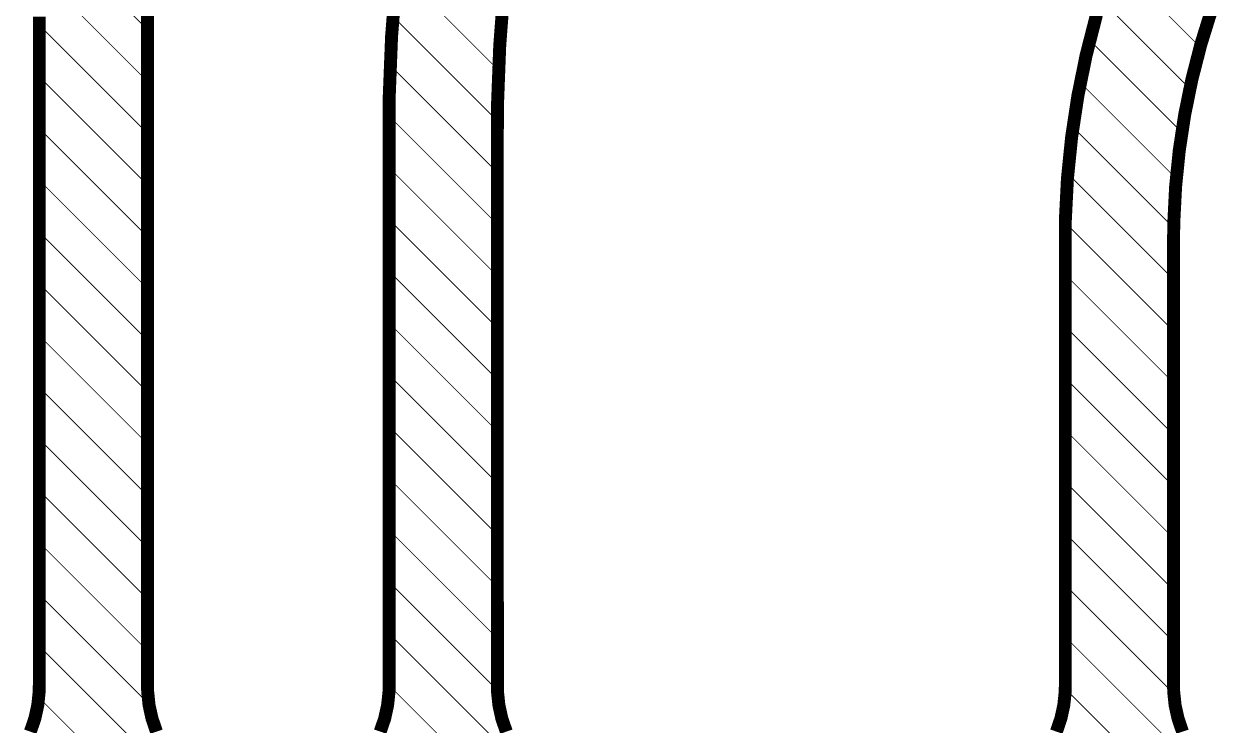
# Model space of a CAD drawing. Header units: inches. Extents: x -4.2 to 12.6, y -6.1 to 3.
# Drawn here: x 6.769 to 8.153, y -2.206 to -1.393 of the extents above; entities that cross this region are included whole.
import ezdxf

# ---------------------------------------------------------------- set-up
doc = ezdxf.new("R2010")
doc.units = ezdxf.units.IN
doc.header["$MEASUREMENT"] = 0
doc.layers.add('Dimension', color=6, linetype='Continuous')

msp = doc.modelspace()

# ---------------------------------------------------------------- linework, layer by layer
at = {"layer": 'Dimension'}
for points, const_width in [([(6.7894121, -1.2768908), (6.9122406, -1.3997193)], 0.001), ([(7.1951402, -1.4075422), (7.2008014, -1.3352656)], 0.015), ([(7.2014578, -1.3289365), (7.3194693, -1.446948)], 0.001), ([(8.0323552, -1.3198339), (8.1325939, -1.4200726)], 0.001), ([(6.7872894, -1.3347681), (6.9122413, -1.45972)], 0.001), ([(7.3205531, -1.4176401), (7.3255034, -1.35255)], 0.015), ([(8.0174714, -1.3649501), (8.1207815, -1.4682602)], 0.001), ([(8.1333101, -1.4165141), (8.1457714, -1.3764038)], 0.015), ([(6.7868085, -2.1587744), (6.7868101, -1.3845283)], 0.015), ([(6.9122404, -1.3834758), (6.9122495, -2.1587733)], 0.015), ([(7.196895, -1.3843737), (7.3178702, -1.5053489)], 0.001), ([(8.0003399, -1.4290284), (8.0123406, -1.3822301)], 0.015), ([(6.7868101, -1.3942888), (6.912242, -1.5197207)], 0.001), ([(7.1923218, -1.4799853), (7.1951402, -1.4075422)], 0.015), ([(7.3180762, -1.4828711), (7.3205531, -1.4176401)], 0.015), ([(8.0045125, -1.4119912), (8.1114875, -1.5189662)], 0.001), ([(8.1228773, -1.4571993), (8.1333101, -1.4165141)], 0.015), ([(7.9907026, -1.47637), (8.0003399, -1.4290284)], 0.015), ([(7.193798, -1.4412767), (7.3177672, -1.5652459)], 0.001), ([(8.1144992, -1.4983566), (8.1228773, -1.4571993)], 0.015), ([(6.78681, -1.4542887), (6.9122427, -1.5797214)], 0.001), ([(7.9936495, -1.4611282), (8.1049907, -1.5724694)], 0.001), ([(7.1923218, -1.4799853), (7.192336, -1.5162343)], 0.015), ([(7.3177665, -1.5155101), (7.3180762, -1.4828711)], 0.015), ([(7.983453, -1.5241356), (7.9907026, -1.47637)], 0.015), ([(8.1081969, -1.5398825), (8.1144992, -1.4983566)], 0.015), ([(7.1923358, -2.1587775), (7.1923361, -1.5162342)], 0.015), ([(7.192336, -1.5162343), (7.1923361, -1.5162342)], 0.015), ([(7.1923293, -1.499808), (7.317768, -1.6252467)], 0.001), ([(7.3177665, -1.5155101), (7.3177755, -2.1587483)], 0.015), ([(6.7868098, -1.5142885), (6.9122434, -1.6397221)], 0.001), ([(7.9786095, -1.5722047), (7.983453, -1.5241356)], 0.015), ([(7.9850921, -1.5125708), (8.1018162, -1.6292949)], 0.001), ([(8.1039863, -1.5816724), (8.1081969, -1.5398825)], 0.015), ([(7.1923361, -1.5598148), (7.3177689, -1.6852476)], 0.001), ([(6.7868097, -1.5742884), (6.9122441, -1.6997228)], 0.001), ([(7.976184, -1.6204564), (7.9786095, -1.5722047)], 0.015), ([(7.9790993, -1.566578), (8.1016149, -1.6890936)], 0.001), ([(8.1018779, -1.6236209), (8.1039863, -1.5816724)], 0.015), ([(7.1923361, -1.6198148), (7.3177697, -1.7452484)], 0.001), ([(7.9761835, -1.6446127), (7.976184, -1.6204564)], 0.015), ([(8.1016141, -1.6446216), (8.1018779, -1.6236209)], 0.015), ([(7.9761839, -1.6236626), (8.1016159, -1.7490946)], 0.001), ([(6.7868096, -1.6342883), (6.9122448, -1.7597235)], 0.001), ([(7.9761835, -2.1587775), (7.9761835, -1.6446127)], 0.015), ([(8.1016141, -1.6446216), (8.1016231, -2.1587733)], 0.015), ([(7.192336, -1.6798147), (7.3177706, -1.8052493)], 0.001), ([(7.9761835, -1.6836622), (8.101617, -1.8090957)], 0.001), ([(6.7868095, -1.6942882), (6.9122455, -1.8197242)], 0.001), ([(7.192336, -1.7398147), (7.3177714, -1.8652501)], 0.001), ([(7.9761835, -1.7436622), (8.101618, -1.8690967)], 0.001), ([(6.7868093, -1.754288), (6.9122462, -1.8797249)], 0.001), ([(7.192336, -1.7998147), (7.3177722, -1.9252509)], 0.001), ([(7.9761835, -1.8036622), (8.1016191, -1.9290978)], 0.001), ([(6.7868092, -1.8142879), (6.9122469, -1.9397256)], 0.001), ([(7.1923359, -1.8598146), (7.3177731, -1.9852518)], 0.001), ([(7.9761835, -1.8636622), (8.1016201, -1.9890988)], 0.001), ([(6.7868091, -1.8742878), (6.9122476, -1.9997263)], 0.001), ([(7.1923359, -1.9198146), (7.3177739, -2.0452526)], 0.001), ([(7.9761835, -1.9236622), (8.1016212, -2.0490999)], 0.001), ([(6.786809, -1.9342877), (6.9122483, -2.059727)], 0.001), ([(7.1923359, -1.9798146), (7.3177748, -2.1052535)], 0.001), ([(7.9761835, -1.9836622), (8.1016222, -2.1091009)], 0.001), ([(6.7868088, -1.9942875), (6.9122491, -2.1197278)], 0.001), ([(7.1923359, -2.0398146), (7.3179016, -2.1653803)], 0.001), ([(7.9761835, -2.0436622), (8.102133, -2.1696117)], 0.001), ([(6.7868087, -2.0542874), (6.9139798, -2.1814585)], 0.001), ([(7.1923358, -2.0998145), (7.3137253, -2.221204)], 0.001), ([(7.9761835, -2.1036622), (8.0937244, -2.2212031)], 0.001), ([(6.7868086, -2.1142873), (6.8937292, -2.2212079)], 0.001), ([(6.7850333, -2.1826511), (6.7866707, -2.1667627)], 0.015), ([(6.7866707, -2.1667627), (6.7868085, -2.1587744)], 0.015), ([(6.9122494, -2.1587734), (6.9122495, -2.1587733)], 0.015), ([(6.9122494, -2.1587734), (6.912387, -2.1667618)], 0.015), ([(6.912387, -2.1667618), (6.9140237, -2.1826503)], 0.015), ([(7.1905656, -2.1826191), (7.1921984, -2.166754)], 0.015), ([(7.1921984, -2.166754), (7.1923358, -2.1587775)], 0.015), ([(7.1923053, -2.159784), (7.2537118, -2.2211905)], 0.001), ([(7.3177755, -2.1587483), (7.3179117, -2.1667399)], 0.015), ([(7.3179117, -2.1667399), (7.3195469, -2.182635)], 0.015), ([(7.9744132, -2.1826191), (7.976046, -2.166754)], 0.015), ([(7.976046, -2.166754), (7.9761835, -2.1587775)], 0.015), ([(8.1016231, -2.1587734), (8.1016231, -2.1587733)], 0.015), ([(8.1016231, -2.1587734), (8.1017606, -2.1667618)], 0.015), ([(8.1017606, -2.1667618), (8.1033973, -2.1826504)], 0.015), ([(6.7859091, -2.1733878), (6.8337292, -2.2212079)], 0.001), ([(7.9760878, -2.1635665), (8.0337109, -2.2211896)], 0.001), ([(6.7816004, -2.1982504), (6.7850333, -2.1826511)], 0.015), ([(6.9140237, -2.1826503), (6.9174559, -2.1982499)], 0.015), ([(7.1871426, -2.1981964), (7.1905656, -2.1826191)], 0.015), ([(7.3195469, -2.182635), (7.3229791, -2.1982409)], 0.015), ([(7.9709902, -2.1981964), (7.9744132, -2.1826191)], 0.015), ([(8.1033973, -2.1826504), (8.1068296, -2.19825)], 0.015), ([(6.7764166, -2.2133583), (6.7816004, -2.1982504)], 0.015), ([(6.9174559, -2.1982499), (6.9226391, -2.2133581)], 0.015), ([(7.1819736, -2.2132844), (7.1871426, -2.1981964)], 0.015), ([(7.3229791, -2.1982409), (7.3281637, -2.2133554)], 0.015), ([(7.9658212, -2.2132844), (7.9709902, -2.1981964)], 0.015), ([(8.1068296, -2.19825), (8.1120127, -2.2133583)], 0.015)]:
    msp.add_lwpolyline(points, dxfattribs=dict(at, const_width=const_width))
for points, const_width in [([(6.7865601, -1.3942888, 1), (6.7870601, -1.3942888, 1)], 0.0005), ([(6.9119906, -1.3997193, 1), (6.9124906, -1.3997193, 1)], 0.0005), ([(7.1913902, -1.4075422, 1), (7.1988902, -1.4075422, 1)], 0.0075), ([(7.1913902, -1.4075422, 1), (7.1988902, -1.4075422, 1)], 0.0075), ([(7.3168031, -1.4176401, 1), (7.3243031, -1.4176401, 1)], 0.0075), ([(7.3168031, -1.4176401, 1), (7.3243031, -1.4176401, 1)], 0.0075), ([(8.0042625, -1.4119912, 1), (8.0047625, -1.4119912, 1)], 0.0005), ([(8.1295601, -1.4165141, 1), (8.1370601, -1.4165141, 1)], 0.0075), ([(8.1295601, -1.4165141, 1), (8.1370601, -1.4165141, 1)], 0.0075), ([(7.9965899, -1.4290284, 1), (8.0040899, -1.4290284, 1)], 0.0075), ([(7.9965899, -1.4290284, 1), (8.0040899, -1.4290284, 1)], 0.0075), ([(8.1323439, -1.4200726, 1), (8.1328439, -1.4200726, 1)], 0.0005), ([(7.193548, -1.4412767, 1), (7.194048, -1.4412767, 1)], 0.0005), ([(7.3192193, -1.446948, 1), (7.3197193, -1.446948, 1)], 0.0005), ([(8.1191273, -1.4571993, 1), (8.1266273, -1.4571993, 1)], 0.0075), ([(8.1191273, -1.4571993, 1), (8.1266273, -1.4571993, 1)], 0.0075), ([(6.78656, -1.4542887, 1), (6.78706, -1.4542887, 1)], 0.0005), ([(6.9119913, -1.45972, 1), (6.9124913, -1.45972, 1)], 0.0005), ([(7.9933995, -1.4611282, 1), (7.9938995, -1.4611282, 1)], 0.0005), ([(7.1885718, -1.4799853, 1), (7.1960718, -1.4799853, 1)], 0.0075), ([(7.1885718, -1.4799853, 1), (7.1960718, -1.4799853, 1)], 0.0075), ([(7.3143262, -1.4828711, 1), (7.3218262, -1.4828711, 1)], 0.0075), ([(7.3143262, -1.4828711, 1), (7.3218262, -1.4828711, 1)], 0.0075), ([(7.9869526, -1.47637, 1), (7.9944526, -1.47637, 1)], 0.0075), ([(7.9869526, -1.47637, 1), (7.9944526, -1.47637, 1)], 0.0075), ([(8.1205315, -1.4682602, 1), (8.1210315, -1.4682602, 1)], 0.0005), ([(8.1107492, -1.4983566, 1), (8.1182492, -1.4983566, 1)], 0.0075), ([(8.1107492, -1.4983566, 1), (8.1182492, -1.4983566, 1)], 0.0075), ([(7.188586, -1.5162343, 1), (7.196086, -1.5162343, 1)], 0.0075), ([(7.188586, -1.5162343, 1), (7.196086, -1.5162343, 1)], 0.0075), ([(7.1885861, -1.5162342, 1), (7.1960861, -1.5162342, 1)], 0.0075), ([(7.1885861, -1.5162342, 1), (7.1960861, -1.5162342, 1)], 0.0075), ([(7.1920793, -1.499808, 1), (7.1925793, -1.499808, 1)], 0.0005), ([(7.3140165, -1.5155101, 1), (7.3215165, -1.5155101, 1)], 0.0075), ([(7.3140165, -1.5155101, 1), (7.3215165, -1.5155101, 1)], 0.0075), ([(7.3176202, -1.5053489, 1), (7.3181202, -1.5053489, 1)], 0.0005), ([(6.7865598, -1.5142885, 1), (6.7870598, -1.5142885, 1)], 0.0005), ([(6.911992, -1.5197207, 1), (6.912492, -1.5197207, 1)], 0.0005), ([(7.979703, -1.5241356, 1), (7.987203, -1.5241356, 1)], 0.0075), ([(7.979703, -1.5241356, 1), (7.987203, -1.5241356, 1)], 0.0075), ([(7.9848421, -1.5125708, 1), (7.9853421, -1.5125708, 1)], 0.0005), ([(8.1112375, -1.5189662, 1), (8.1117375, -1.5189662, 1)], 0.0005), ([(8.1044469, -1.5398825, 1), (8.1119469, -1.5398825, 1)], 0.0075), ([(8.1044469, -1.5398825, 1), (8.1119469, -1.5398825, 1)], 0.0075), ([(7.1920861, -1.5598148, 1), (7.1925861, -1.5598148, 1)], 0.0005), ([(6.7865597, -1.5742884, 1), (6.7870597, -1.5742884, 1)], 0.0005), ([(7.3175172, -1.5652459, 1), (7.3180172, -1.5652459, 1)], 0.0005), ([(7.9748595, -1.5722047, 1), (7.9823595, -1.5722047, 1)], 0.0075), ([(7.9748595, -1.5722047, 1), (7.9823595, -1.5722047, 1)], 0.0075), ([(7.9788493, -1.566578, 1), (7.9793493, -1.566578, 1)], 0.0005), ([(8.1002363, -1.5816724, 1), (8.1077363, -1.5816724, 1)], 0.0075), ([(8.1002363, -1.5816724, 1), (8.1077363, -1.5816724, 1)], 0.0075), ([(8.1047407, -1.5724694, 1), (8.1052407, -1.5724694, 1)], 0.0005), ([(6.9119927, -1.5797214, 1), (6.9124927, -1.5797214, 1)], 0.0005), ([(7.1920861, -1.6198148, 1), (7.1925861, -1.6198148, 1)], 0.0005), ([(7.972434, -1.6204564, 1), (7.979934, -1.6204564, 1)], 0.0075), ([(7.972434, -1.6204564, 1), (7.979934, -1.6204564, 1)], 0.0075), ([(8.0981279, -1.6236209, 1), (8.1056279, -1.6236209, 1)], 0.0075), ([(8.0981279, -1.6236209, 1), (8.1056279, -1.6236209, 1)], 0.0075), ([(7.317518, -1.6252467, 1), (7.318018, -1.6252467, 1)], 0.0005), ([(7.9759339, -1.6236626, 1), (7.9764339, -1.6236626, 1)], 0.0005), ([(8.1015662, -1.6292949, 1), (8.1020662, -1.6292949, 1)], 0.0005), ([(6.7865596, -1.6342883, 1), (6.7870596, -1.6342883, 1)], 0.0005), ([(6.9119934, -1.6397221, 1), (6.9124934, -1.6397221, 1)], 0.0005), ([(7.9724335, -1.6446127, 1), (7.9799335, -1.6446127, 1)], 0.0075), ([(7.9724335, -1.6446127, 1), (7.9799335, -1.6446127, 1)], 0.0075), ([(8.0978641, -1.6446216, 1), (8.1053641, -1.6446216, 1)], 0.0075), ([(8.0978641, -1.6446216, 1), (8.1053641, -1.6446216, 1)], 0.0075), ([(7.192086, -1.6798147, 1), (7.192586, -1.6798147, 1)], 0.0005), ([(7.3175189, -1.6852476, 1), (7.3180189, -1.6852476, 1)], 0.0005), ([(7.9759335, -1.6836622, 1), (7.9764335, -1.6836622, 1)], 0.0005), ([(8.1013649, -1.6890936, 1), (8.1018649, -1.6890936, 1)], 0.0005), ([(6.7865595, -1.6942882, 1), (6.7870595, -1.6942882, 1)], 0.0005), ([(6.9119941, -1.6997228, 1), (6.9124941, -1.6997228, 1)], 0.0005), ([(7.192086, -1.7398147, 1), (7.192586, -1.7398147, 1)], 0.0005), ([(7.9759335, -1.7436622, 1), (7.9764335, -1.7436622, 1)], 0.0005), ([(6.7865593, -1.754288, 1), (6.7870593, -1.754288, 1)], 0.0005), ([(7.3175197, -1.7452484, 1), (7.3180197, -1.7452484, 1)], 0.0005), ([(8.1013659, -1.7490946, 1), (8.1018659, -1.7490946, 1)], 0.0005), ([(6.9119948, -1.7597235, 1), (6.9124948, -1.7597235, 1)], 0.0005), ([(7.192086, -1.7998147, 1), (7.192586, -1.7998147, 1)], 0.0005), ([(7.3175206, -1.8052493, 1), (7.3180206, -1.8052493, 1)], 0.0005), ([(7.9759335, -1.8036622, 1), (7.9764335, -1.8036622, 1)], 0.0005), ([(8.101367, -1.8090957, 1), (8.101867, -1.8090957, 1)], 0.0005), ([(6.7865592, -1.8142879, 1), (6.7870592, -1.8142879, 1)], 0.0005), ([(6.9119955, -1.8197242, 1), (6.9124955, -1.8197242, 1)], 0.0005), ([(7.1920859, -1.8598146, 1), (7.1925859, -1.8598146, 1)], 0.0005), ([(7.3175214, -1.8652501, 1), (7.3180214, -1.8652501, 1)], 0.0005), ([(7.9759335, -1.8636622, 1), (7.9764335, -1.8636622, 1)], 0.0005), ([(8.101368, -1.8690967, 1), (8.101868, -1.8690967, 1)], 0.0005), ([(6.7865591, -1.8742878, 1), (6.7870591, -1.8742878, 1)], 0.0005), ([(6.9119962, -1.8797249, 1), (6.9124962, -1.8797249, 1)], 0.0005), ([(7.1920859, -1.9198146, 1), (7.1925859, -1.9198146, 1)], 0.0005), ([(7.9759335, -1.9236622, 1), (7.9764335, -1.9236622, 1)], 0.0005), ([(6.786559, -1.9342877, 1), (6.787059, -1.9342877, 1)], 0.0005), ([(7.3175222, -1.9252509, 1), (7.3180222, -1.9252509, 1)], 0.0005), ([(8.1013691, -1.9290978, 1), (8.1018691, -1.9290978, 1)], 0.0005), ([(6.9119969, -1.9397256, 1), (6.9124969, -1.9397256, 1)], 0.0005), ([(7.1920859, -1.9798146, 1), (7.1925859, -1.9798146, 1)], 0.0005), ([(7.3175231, -1.9852518, 1), (7.3180231, -1.9852518, 1)], 0.0005), ([(7.9759335, -1.9836622, 1), (7.9764335, -1.9836622, 1)], 0.0005), ([(8.1013701, -1.9890988, 1), (8.1018701, -1.9890988, 1)], 0.0005), ([(6.7865588, -1.9942875, 1), (6.7870588, -1.9942875, 1)], 0.0005), ([(6.9119976, -1.9997263, 1), (6.9124976, -1.9997263, 1)], 0.0005), ([(7.1920859, -2.0398146, 1), (7.1925859, -2.0398146, 1)], 0.0005), ([(7.3175239, -2.0452526, 1), (7.3180239, -2.0452526, 1)], 0.0005), ([(7.9759335, -2.0436622, 1), (7.9764335, -2.0436622, 1)], 0.0005), ([(8.1013712, -2.0490999, 1), (8.1018712, -2.0490999, 1)], 0.0005), ([(6.7865587, -2.0542874, 1), (6.7870587, -2.0542874, 1)], 0.0005), ([(6.9119983, -2.059727, 1), (6.9124983, -2.059727, 1)], 0.0005), ([(7.1920858, -2.0998145, 1), (7.1925858, -2.0998145, 1)], 0.0005), ([(7.9759335, -2.1036622, 1), (7.9764335, -2.1036622, 1)], 0.0005), ([(6.7865586, -2.1142873, 1), (6.7870586, -2.1142873, 1)], 0.0005), ([(7.3175248, -2.1052535, 1), (7.3180248, -2.1052535, 1)], 0.0005), ([(8.1013722, -2.1091009, 1), (8.1018722, -2.1091009, 1)], 0.0005), ([(6.9119991, -2.1197278, 1), (6.9124991, -2.1197278, 1)], 0.0005), ([(6.7829207, -2.1667627, 1), (6.7904207, -2.1667627, 1)], 0.0075), ([(6.7829207, -2.1667627, 1), (6.7904207, -2.1667627, 1)], 0.0075), ([(6.7830585, -2.1587744, 1), (6.7905585, -2.1587744, 1)], 0.0075), ([(6.7830585, -2.1587744, 1), (6.7905585, -2.1587744, 1)], 0.0075), ([(6.9084994, -2.1587734, 1), (6.9159994, -2.1587734, 1)], 0.0075), ([(6.9084994, -2.1587734, 1), (6.9159994, -2.1587734, 1)], 0.0075), ([(6.9084995, -2.1587733, 1), (6.9159995, -2.1587733, 1)], 0.0075), ([(6.9084995, -2.1587733, 1), (6.9159995, -2.1587733, 1)], 0.0075), ([(6.908637, -2.1667618, 1), (6.916137, -2.1667618, 1)], 0.0075), ([(6.908637, -2.1667618, 1), (6.916137, -2.1667618, 1)], 0.0075), ([(7.1884484, -2.166754, 1), (7.1959484, -2.166754, 1)], 0.0075), ([(7.1884484, -2.166754, 1), (7.1959484, -2.166754, 1)], 0.0075), ([(7.1885858, -2.1587775, 1), (7.1960858, -2.1587775, 1)], 0.0075), ([(7.1885858, -2.1587775, 1), (7.1960858, -2.1587775, 1)], 0.0075), ([(7.1920553, -2.159784, 1), (7.1925553, -2.159784, 1)], 0.0005), ([(7.3140255, -2.1587483, 1), (7.3215255, -2.1587483, 1)], 0.0075), ([(7.3140255, -2.1587483, 1), (7.3215255, -2.1587483, 1)], 0.0075), ([(7.3141617, -2.1667399, 1), (7.3216617, -2.1667399, 1)], 0.0075), ([(7.3141617, -2.1667399, 1), (7.3216617, -2.1667399, 1)], 0.0075), ([(7.972296, -2.166754, 1), (7.979796, -2.166754, 1)], 0.0075), ([(7.972296, -2.166754, 1), (7.979796, -2.166754, 1)], 0.0075), ([(7.9724335, -2.1587775, 1), (7.9799335, -2.1587775, 1)], 0.0075), ([(7.9724335, -2.1587775, 1), (7.9799335, -2.1587775, 1)], 0.0075), ([(8.0978731, -2.1587733, 1), (8.1053731, -2.1587733, 1)], 0.0075), ([(8.0978731, -2.1587733, 1), (8.1053731, -2.1587733, 1)], 0.0075), ([(8.0978731, -2.1587734, 1), (8.1053731, -2.1587734, 1)], 0.0075), ([(8.0978731, -2.1587734, 1), (8.1053731, -2.1587734, 1)], 0.0075), ([(8.0980106, -2.1667618, 1), (8.1055106, -2.1667618, 1)], 0.0075), ([(8.0980106, -2.1667618, 1), (8.1055106, -2.1667618, 1)], 0.0075), ([(6.7856591, -2.1733878, 1), (6.7861591, -2.1733878, 1)], 0.0005), ([(7.3176516, -2.1653803, 1), (7.3181516, -2.1653803, 1)], 0.0005), ([(7.9758378, -2.1635665, 1), (7.9763378, -2.1635665, 1)], 0.0005), ([(8.101883, -2.1696117, 1), (8.102383, -2.1696117, 1)], 0.0005), ([(6.7812833, -2.1826511, 1), (6.7887833, -2.1826511, 1)], 0.0075), ([(6.7812833, -2.1826511, 1), (6.7887833, -2.1826511, 1)], 0.0075), ([(6.9102737, -2.1826503, 1), (6.9177737, -2.1826503, 1)], 0.0075), ([(6.9102737, -2.1826503, 1), (6.9177737, -2.1826503, 1)], 0.0075), ([(6.9137298, -2.1814585, 1), (6.9142298, -2.1814585, 1)], 0.0005), ([(7.1868156, -2.1826191, 1), (7.1943156, -2.1826191, 1)], 0.0075), ([(7.1868156, -2.1826191, 1), (7.1943156, -2.1826191, 1)], 0.0075), ([(7.3157969, -2.182635, 1), (7.3232969, -2.182635, 1)], 0.0075), ([(7.3157969, -2.182635, 1), (7.3232969, -2.182635, 1)], 0.0075), ([(7.9706632, -2.1826191, 1), (7.9781632, -2.1826191, 1)], 0.0075), ([(7.9706632, -2.1826191, 1), (7.9781632, -2.1826191, 1)], 0.0075), ([(8.0996473, -2.1826504, 1), (8.1071473, -2.1826504, 1)], 0.0075), ([(8.0996473, -2.1826504, 1), (8.1071473, -2.1826504, 1)], 0.0075), ([(6.7778504, -2.1982504, 1), (6.7853504, -2.1982504, 1)], 0.0075), ([(6.7778504, -2.1982504, 1), (6.7853504, -2.1982504, 1)], 0.0075), ([(6.9137059, -2.1982499, 1), (6.9212059, -2.1982499, 1)], 0.0075), ([(6.9137059, -2.1982499, 1), (6.9212059, -2.1982499, 1)], 0.0075), ([(7.1833926, -2.1981964, 1), (7.1908926, -2.1981964, 1)], 0.0075), ([(7.1833926, -2.1981964, 1), (7.1908926, -2.1981964, 1)], 0.0075), ([(7.3192291, -2.1982409, 1), (7.3267291, -2.1982409, 1)], 0.0075), ([(7.3192291, -2.1982409, 1), (7.3267291, -2.1982409, 1)], 0.0075), ([(7.9672402, -2.1981964, 1), (7.9747402, -2.1981964, 1)], 0.0075), ([(7.9672402, -2.1981964, 1), (7.9747402, -2.1981964, 1)], 0.0075), ([(8.1030796, -2.19825, 1), (8.1105796, -2.19825, 1)], 0.0075), ([(8.1030796, -2.19825, 1), (8.1105796, -2.19825, 1)], 0.0075)]:
    msp.add_lwpolyline(points, format="xyb", close=True, dxfattribs=dict(at, const_width=const_width))

doc.saveas('drawing.dxf')
